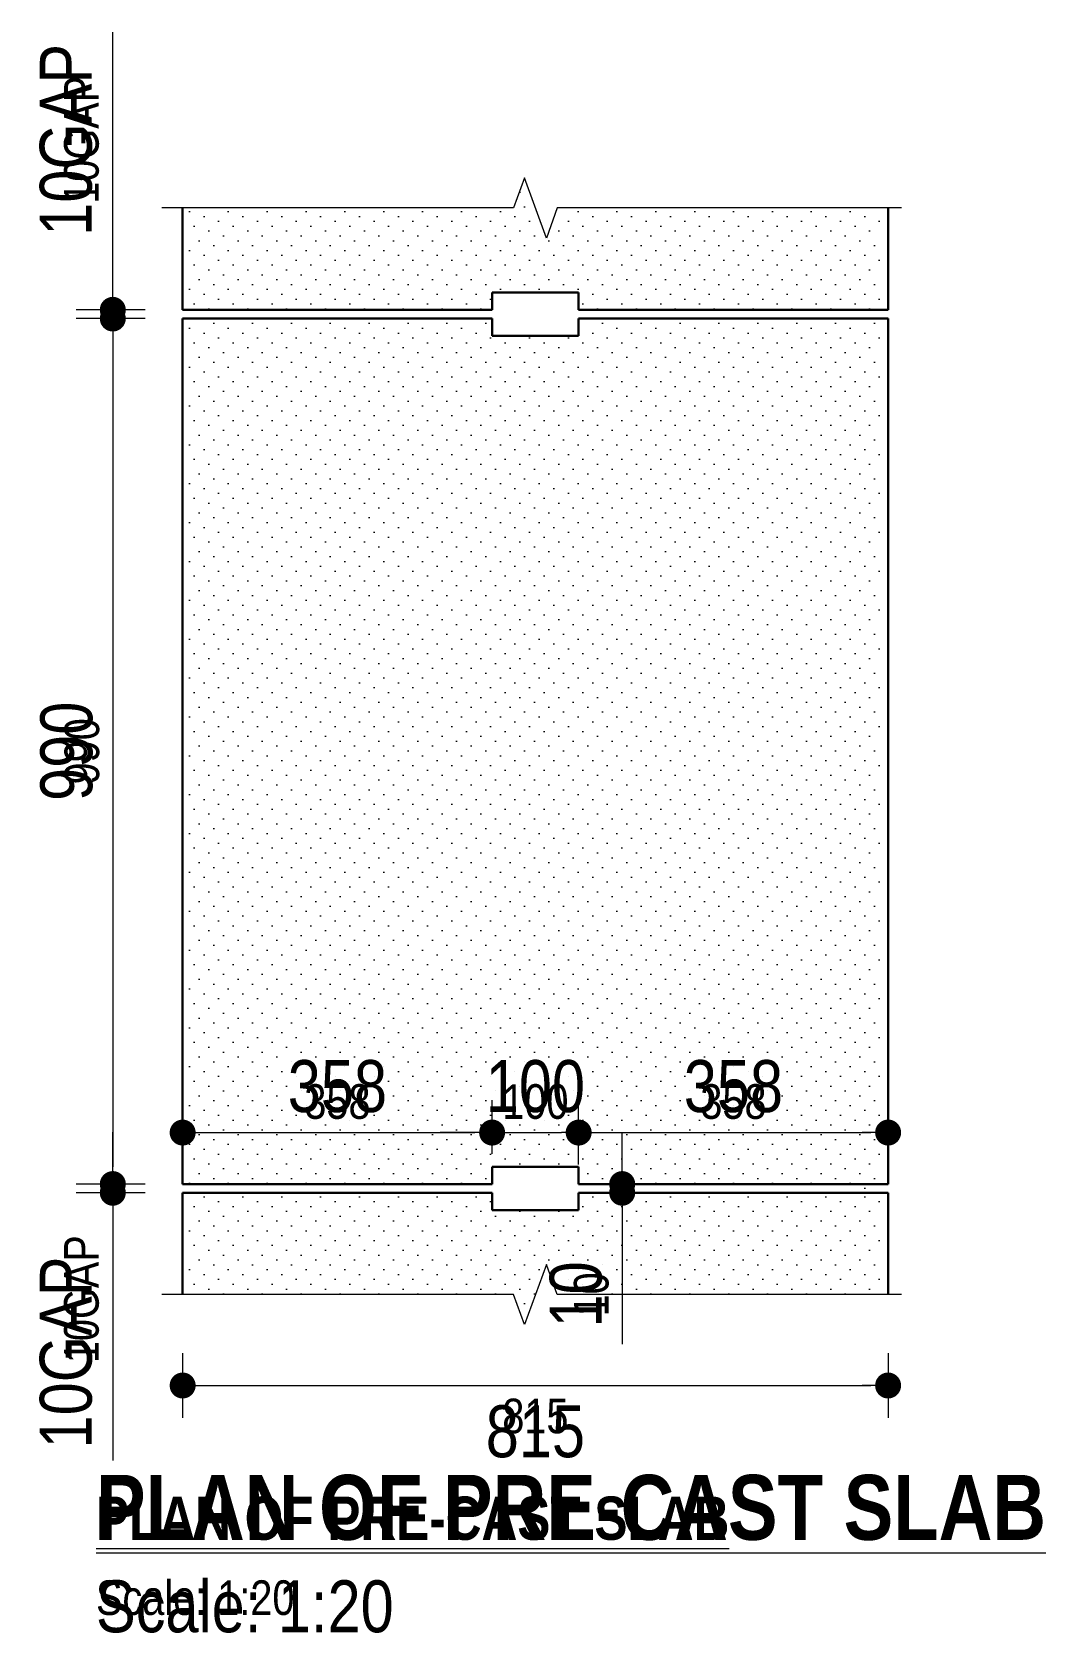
# Model space of a CAD drawing. Header units: inches. Extents: x -36047 to 217865, y -75686 to -40231.
# Drawn here: x 37220 to 38391, y -52925 to -51075 of the extents above; entities that cross this region are included whole.
import ezdxf

# ---------------------------------------------------------------- set-up
doc = ezdxf.new("R2010")
doc.units = ezdxf.units.IN
doc.header["$LTSCALE"] = 3
doc.header["$MEASUREMENT"] = 0
doc.header["$PDMODE"] = 34
for name, color, linetype, lineweight in [('Concrete_Section', 21, 'Continuous', 30), ('DIMS', 150, 'Continuous', 9), ('DIMS @ 20', 150, 'Continuous', 9), ('DIMS @ 30', 150, 'Continuous', 9), ('Hatch', 8, 'Continuous', 5), ('Text_Normal', 7, 'Continuous', 25), ('Text_Normal @ 20', 7, 'Continuous', 25), ('Text_Normal @ 30', 7, 'Continuous', 25), ('Text_Title', 1, 'Continuous', 20), ('Text_Title @ 20', 1, 'Continuous', 20), ('Text_Title @ 30', 1, 'Continuous', 20)]:
    doc.layers.add(name, color=color, linetype=linetype, lineweight=lineweight)
doc.styles.add('SWIS_B_T', font='swisscb.ttf', dxfattribs={"height": 2.5})
doc.styles.add('SWIS_R_N', font='swissc.ttf', dxfattribs={"height": 2})
doc.dimstyles.new('Dot_Anno', dxfattribs={"dimtxt": 2, "dimasz": 1, "dimexe": 1.25, "dimexo": 0.75, "dimgap": 0.75, "dimtad": 2, "dimdec": 0, "dimzin": 0, "dimdsep": 46, "dimtxsty": 'SWIS_R_N', "dimblk": 'DOT', "dimcen": 0.5, "dimadec": 0, "dimazin": 0, "dimtfac": 1, "dimtdec": 0, "dimtofl": 0, "dimtmove": 0, "dimatfit": 3, "dimfxl": 1.25, "dimfxlon": 1, "dimtolj": 1, "dimtzin": 0, "dimarcsym": 0})

# ---------------------------------------------------------------- blocks, each defined once
blk = doc.blocks.new('*U242')
at = {"layer": 'Text_Title @ 20', "style": 'SWIS_B_T'}
blk.add_text('%%UPLAN OF PRE-CAST SLAB', height=50, dxfattribs=at).set_placement((37293.8, -52816.9))
at = {"layer": 'Text_Title @ 30', "style": 'SWIS_B_T'}
blk.add_text('%%UPLAN OF PRE-CAST SLAB', height=75, dxfattribs=at).set_placement((37293.8, -52816.9))
blk = doc.blocks.new('_Dot')
at = {"color": 0, "linetype": 'ByBlock', "lineweight": -2}
blk.add_line((-0.5, 0), (-1, 0), dxfattribs=at)
at = {"color": 0, "linetype": 'ByBlock', "const_width": 0.5}
blk.add_lwpolyline([(-0.25, 0, 1), (0.25, 0, 1)], format="xyb", close=True, dxfattribs=at)
blk = doc.blocks.new('*D213')
at = {"layer": 'DEFPOINTS', "color": 0, "ltscale": 20, "transparency": 16777216}
for p in [(37393.9, -51405.9), (37313.2, -52405.9), (37393.9, -52405.9)]:
    blk.add_point(p, dxfattribs=at)
at = {"layer": 'DIMS', "color": 0, "lineweight": -2, "ltscale": 20, "transparency": 16777216}
for p, q in [((37350.7, -51405.9), (37275.7, -51405.9)), ((37313.2, -51435.9), (37313.2, -52375.9)), ((37350.7, -52405.9), (37275.7, -52405.9))]:
    blk.add_line(p, q, dxfattribs=at)
at = {"layer": 'DIMS', "color": 0, "lineweight": -2, "ltscale": 20, "transparency": 16777216, "xscale": 30, "yscale": 30, "zscale": 30}
for p, rotation in [((37313.2, -51405.9), 90), ((37313.2, -52405.9), 270)]:
    blk.add_blockref('_Dot', p, dxfattribs=dict(at, rotation=rotation))
at = {"layer": 'DIMS', "color": 0, "ltscale": 20, "transparency": 16777216, "insert": (37259.9, -51905.9), "char_height": 60, "attachment_point": 5, "rotation": 90, "style": 'SWIS_R_N'}
blk.add_mtext('\\A1;990', dxfattribs=at)
blk = doc.blocks.new('*D214')
at = {"layer": 'DEFPOINTS', "color": 0, "ltscale": 20, "transparency": 16777216}
for p in [(37393.9, -51405.9), (37313.2, -52405.9), (37393.9, -52405.9)]:
    blk.add_point(p, dxfattribs=at)
at = {"layer": 'DIMS', "color": 0, "lineweight": -2, "ltscale": 20, "transparency": 16777216}
for p, q in [((37338.2, -51405.9), (37288.2, -51405.9)), ((37313.2, -51425.9), (37313.2, -52385.9)), ((37338.2, -52405.9), (37288.2, -52405.9))]:
    blk.add_line(p, q, dxfattribs=at)
at = {"layer": 'DIMS', "color": 0, "lineweight": -2, "ltscale": 20, "transparency": 16777216, "xscale": 20, "yscale": 20, "zscale": 20}
for p, rotation in [((37313.2, -51405.9), 90), ((37313.2, -52405.9), 270)]:
    blk.add_blockref('_Dot', p, dxfattribs=dict(at, rotation=rotation))
at = {"layer": 'DIMS', "color": 0, "ltscale": 20, "transparency": 16777216, "insert": (37277.7, -51905.9), "char_height": 40, "attachment_point": 5, "rotation": 90, "style": 'SWIS_R_N'}
blk.add_mtext('\\A1;990', dxfattribs=at)
blk = doc.blocks.new('*D216')
at = {"layer": 'DEFPOINTS', "color": 0, "ltscale": 20, "transparency": 16777216}
for p in [(37393.9, -51395.9), (37313.2, -51405.9), (37393.9, -51405.9)]:
    blk.add_point(p, dxfattribs=at)
at = {"layer": 'DIMS', "color": 0, "lineweight": -2, "ltscale": 20, "transparency": 16777216}
for p, q in [((37313.2, -51365.9), (37313.2, -51074.9)), ((37350.7, -51395.9), (37275.7, -51395.9)), ((37350.7, -51405.9), (37275.7, -51405.9)), ((37313.2, -51435.9), (37313.2, -51465.9))]:
    blk.add_line(p, q, dxfattribs=at)
at = {"layer": 'DIMS', "color": 0, "lineweight": -2, "ltscale": 20, "transparency": 16777216, "xscale": 30, "yscale": 30, "zscale": 30}
for p, rotation in [((37313.2, -51395.9), 270), ((37313.2, -51405.9), 90)]:
    blk.add_blockref('_Dot', p, dxfattribs=dict(at, rotation=rotation))
at = {"layer": 'DIMS', "color": 0, "ltscale": 20, "transparency": 16777216, "insert": (37259.3, -51199.5), "char_height": 60, "attachment_point": 5, "rotation": 90, "style": 'SWIS_R_N'}
blk.add_mtext('\\A1;10GAP', dxfattribs=at)
blk = doc.blocks.new('*D217')
at = {"layer": 'DEFPOINTS', "color": 0, "ltscale": 20, "transparency": 16777216}
for p in [(37393.9, -51395.9), (37313.2, -51405.9), (37393.9, -51405.9)]:
    blk.add_point(p, dxfattribs=at)
at = {"layer": 'DIMS', "color": 0, "lineweight": -2, "ltscale": 20, "transparency": 16777216}
for p, q in [((37313.2, -51375.9), (37313.2, -51116.5)), ((37338.2, -51395.9), (37288.2, -51395.9)), ((37338.2, -51405.9), (37288.2, -51405.9)), ((37313.2, -51425.9), (37313.2, -51445.9))]:
    blk.add_line(p, q, dxfattribs=at)
at = {"layer": 'DIMS', "color": 0, "lineweight": -2, "ltscale": 20, "transparency": 16777216, "xscale": 20, "yscale": 20, "zscale": 20}
for p, rotation in [((37313.2, -51395.9), 270), ((37313.2, -51405.9), 90)]:
    blk.add_blockref('_Dot', p, dxfattribs=dict(at, rotation=rotation))
at = {"layer": 'DIMS', "color": 0, "ltscale": 20, "transparency": 16777216, "insert": (37277.2, -51199.5), "char_height": 40, "attachment_point": 5, "rotation": 90, "style": 'SWIS_R_N'}
blk.add_mtext('\\A1;10GAP', dxfattribs=at)
blk = doc.blocks.new('*D219')
at = {"layer": 'DEFPOINTS', "color": 0, "ltscale": 20, "transparency": 16777216}
for p in [(37313.2, -52415.9), (37393.9, -52405.9), (37393.9, -52415.9)]:
    blk.add_point(p, dxfattribs=at)
at = {"layer": 'DIMS', "color": 0, "lineweight": -2, "ltscale": 20, "transparency": 16777216}
for p, q in [((37313.2, -52375.9), (37313.2, -52345.9)), ((37350.7, -52405.9), (37275.7, -52405.9)), ((37350.7, -52415.9), (37275.7, -52415.9)), ((37313.2, -52445.9), (37313.2, -52725.1))]:
    blk.add_line(p, q, dxfattribs=at)
at = {"layer": 'DIMS', "color": 0, "lineweight": -2, "ltscale": 20, "transparency": 16777216, "xscale": 30, "yscale": 30, "zscale": 30}
for p, rotation in [((37313.2, -52405.9), 270), ((37313.2, -52415.9), 90)]:
    blk.add_blockref('_Dot', p, dxfattribs=dict(at, rotation=rotation))
at = {"layer": 'DIMS', "color": 0, "ltscale": 20, "transparency": 16777216, "insert": (37259.3, -52600.5), "char_height": 60, "attachment_point": 5, "rotation": 90, "style": 'SWIS_R_N'}
blk.add_mtext('\\A1;10GAP', dxfattribs=at)
blk = doc.blocks.new('*D220')
at = {"layer": 'DEFPOINTS', "color": 0, "ltscale": 20, "transparency": 16777216}
for p in [(37313.2, -52415.9), (37393.9, -52405.9), (37393.9, -52415.9)]:
    blk.add_point(p, dxfattribs=at)
at = {"layer": 'DIMS', "color": 0, "lineweight": -2, "ltscale": 20, "transparency": 16777216}
for p, q in [((37313.2, -52385.9), (37313.2, -52365.9)), ((37338.2, -52405.9), (37288.2, -52405.9)), ((37338.2, -52415.9), (37288.2, -52415.9)), ((37313.2, -52435.9), (37313.2, -52622))]:
    blk.add_line(p, q, dxfattribs=at)
at = {"layer": 'DIMS', "color": 0, "lineweight": -2, "ltscale": 20, "transparency": 16777216, "xscale": 20, "yscale": 20, "zscale": 20}
for p, rotation in [((37313.2, -52405.9), 270), ((37313.2, -52415.9), 90)]:
    blk.add_blockref('_Dot', p, dxfattribs=dict(at, rotation=rotation))
at = {"layer": 'DIMS', "color": 0, "ltscale": 20, "transparency": 16777216, "insert": (37277.2, -52538.9), "char_height": 40, "attachment_point": 5, "rotation": 90, "style": 'SWIS_R_N'}
blk.add_mtext('\\A1;10GAP', dxfattribs=at)
blk = doc.blocks.new('*D222')
at = {"layer": 'DEFPOINTS', "color": 0, "ltscale": 20, "transparency": 16777216}
for p in [(37393.9, -52533.5), (38208.9, -52533.5), (38208.9, -52638.6)]:
    blk.add_point(p, dxfattribs=at)
at = {"layer": 'DIMS', "color": 0, "lineweight": -2, "ltscale": 20, "transparency": 16777216}
for p, q in [((37393.9, -52601.1), (37393.9, -52676.1)), ((38208.9, -52601.1), (38208.9, -52676.1)), ((37423.9, -52638.6), (38178.9, -52638.6))]:
    blk.add_line(p, q, dxfattribs=at)
at = {"layer": 'DIMS', "color": 0, "lineweight": -2, "ltscale": 20, "transparency": 16777216, "xscale": 30, "yscale": 30, "zscale": 30, "rotation": 180}
blk.add_blockref('_Dot', (37393.9, -52638.6), dxfattribs=at)
at = {"layer": 'DIMS', "color": 0, "lineweight": -2, "ltscale": 20, "transparency": 16777216, "xscale": 30, "yscale": 30, "zscale": 30}
blk.add_blockref('_Dot', (38208.9, -52638.6), dxfattribs=at)
at = {"layer": 'DIMS', "color": 0, "ltscale": 20, "transparency": 16777216, "insert": (37801.4, -52691.9), "char_height": 60, "attachment_point": 5, "style": 'SWIS_R_N'}
blk.add_mtext('\\A1;815', dxfattribs=at)
blk = doc.blocks.new('*D223')
at = {"layer": 'DEFPOINTS', "color": 0, "ltscale": 20, "transparency": 16777216}
for p in [(37393.9, -52533.5), (38208.9, -52533.5), (38208.9, -52638.6)]:
    blk.add_point(p, dxfattribs=at)
at = {"layer": 'DIMS', "color": 0, "lineweight": -2, "ltscale": 20, "transparency": 16777216}
for p, q in [((37393.9, -52613.6), (37393.9, -52663.6)), ((38208.9, -52613.6), (38208.9, -52663.6)), ((37413.9, -52638.6), (38188.9, -52638.6))]:
    blk.add_line(p, q, dxfattribs=at)
at = {"layer": 'DIMS', "color": 0, "lineweight": -2, "ltscale": 20, "transparency": 16777216, "xscale": 20, "yscale": 20, "zscale": 20, "rotation": 180}
blk.add_blockref('_Dot', (37393.9, -52638.6), dxfattribs=at)
at = {"layer": 'DIMS', "color": 0, "lineweight": -2, "ltscale": 20, "transparency": 16777216, "xscale": 20, "yscale": 20, "zscale": 20}
blk.add_blockref('_Dot', (38208.9, -52638.6), dxfattribs=at)
at = {"layer": 'DIMS', "color": 0, "ltscale": 20, "transparency": 16777216, "insert": (37801.4, -52674.1), "char_height": 40, "attachment_point": 5, "style": 'SWIS_R_N'}
blk.add_mtext('\\A1;815', dxfattribs=at)
blk = doc.blocks.new('*D225')
at = {"layer": 'DEFPOINTS', "color": 0, "ltscale": 20, "transparency": 16777216}
for p in [(37901.7, -52415.9), (38208.9, -52405.9), (38208.9, -52415.9)]:
    blk.add_point(p, dxfattribs=at)
at = {"layer": 'DIMS', "color": 0, "lineweight": -2, "ltscale": 20, "transparency": 16777216}
for p, q in [((37901.7, -52375.9), (37901.7, -52345.9)), ((37939.2, -52405.9), (37864.2, -52405.9)), ((37939.2, -52415.9), (37864.2, -52415.9)), ((37901.7, -52445.9), (37901.7, -52590.7))]:
    blk.add_line(p, q, dxfattribs=at)
at = {"layer": 'DIMS', "color": 0, "lineweight": -2, "ltscale": 20, "transparency": 16777216, "xscale": 30, "yscale": 30, "zscale": 30}
for p, rotation in [((37901.7, -52405.9), 270), ((37901.7, -52415.9), 90)]:
    blk.add_blockref('_Dot', p, dxfattribs=dict(at, rotation=rotation))
at = {"layer": 'DIMS', "color": 0, "ltscale": 20, "transparency": 16777216, "insert": (37848.4, -52533.3), "char_height": 60, "attachment_point": 5, "rotation": 90, "style": 'SWIS_R_N'}
blk.add_mtext('\\A1;10', dxfattribs=at)
blk = doc.blocks.new('*D226')
at = {"layer": 'DEFPOINTS', "color": 0, "ltscale": 20, "transparency": 16777216}
for p in [(37901.7, -52415.9), (38208.9, -52405.9), (38208.9, -52415.9)]:
    blk.add_point(p, dxfattribs=at)
at = {"layer": 'DIMS', "color": 0, "lineweight": -2, "ltscale": 20, "transparency": 16777216}
for p, q in [((37901.7, -52385.9), (37901.7, -52365.9)), ((37926.7, -52405.9), (37876.7, -52405.9)), ((37926.7, -52415.9), (37876.7, -52415.9)), ((37901.7, -52435.9), (37901.7, -52571.5))]:
    blk.add_line(p, q, dxfattribs=at)
at = {"layer": 'DIMS', "color": 0, "lineweight": -2, "ltscale": 20, "transparency": 16777216, "xscale": 20, "yscale": 20, "zscale": 20}
for p, rotation in [((37901.7, -52405.9), 270), ((37901.7, -52415.9), 90)]:
    blk.add_blockref('_Dot', p, dxfattribs=dict(at, rotation=rotation))
at = {"layer": 'DIMS', "color": 0, "ltscale": 20, "transparency": 16777216, "insert": (37866.2, -52533.3), "char_height": 40, "attachment_point": 5, "rotation": 90, "style": 'SWIS_R_N'}
blk.add_mtext('\\A1;10', dxfattribs=at)
blk = doc.blocks.new('*D228')
at = {"layer": 'DEFPOINTS', "color": 0, "ltscale": 20, "transparency": 16777216}
for p in [(37751.4, -52346.4), (37751.4, -52385.9), (37393.9, -52405.9)]:
    blk.add_point(p, dxfattribs=at)
at = {"layer": 'DIMS', "color": 0, "lineweight": -2, "ltscale": 20, "transparency": 16777216}
for p, q in [((37393.9, -52383.4), (37393.9, -52308.9)), ((37751.4, -52363.4), (37751.4, -52308.9)), ((37423.9, -52346.4), (37721.4, -52346.4))]:
    blk.add_line(p, q, dxfattribs=at)
at = {"layer": 'DIMS', "color": 0, "lineweight": -2, "ltscale": 20, "transparency": 16777216, "xscale": 30, "yscale": 30, "zscale": 30, "rotation": 180}
blk.add_blockref('_Dot', (37393.9, -52346.4), dxfattribs=at)
at = {"layer": 'DIMS', "color": 0, "lineweight": -2, "ltscale": 20, "transparency": 16777216, "xscale": 30, "yscale": 30, "zscale": 30}
blk.add_blockref('_Dot', (37751.4, -52346.4), dxfattribs=at)
at = {"layer": 'DIMS', "color": 0, "ltscale": 20, "transparency": 16777216, "insert": (37572.7, -52293.1), "char_height": 60, "attachment_point": 5, "style": 'SWIS_R_N'}
blk.add_mtext('\\A1;358', dxfattribs=at)
blk = doc.blocks.new('*D229')
at = {"layer": 'DEFPOINTS', "color": 0, "ltscale": 20, "transparency": 16777216}
for p in [(37751.4, -52346.4), (37751.4, -52385.9), (37393.9, -52405.9)]:
    blk.add_point(p, dxfattribs=at)
at = {"layer": 'DIMS', "color": 0, "lineweight": -2, "ltscale": 20, "transparency": 16777216}
for p, q in [((37393.9, -52371.4), (37393.9, -52321.4)), ((37751.4, -52370.9), (37751.4, -52321.4)), ((37413.9, -52346.4), (37731.4, -52346.4))]:
    blk.add_line(p, q, dxfattribs=at)
at = {"layer": 'DIMS', "color": 0, "lineweight": -2, "ltscale": 20, "transparency": 16777216, "xscale": 20, "yscale": 20, "zscale": 20, "rotation": 180}
blk.add_blockref('_Dot', (37393.9, -52346.4), dxfattribs=at)
at = {"layer": 'DIMS', "color": 0, "lineweight": -2, "ltscale": 20, "transparency": 16777216, "xscale": 20, "yscale": 20, "zscale": 20}
blk.add_blockref('_Dot', (37751.4, -52346.4), dxfattribs=at)
at = {"layer": 'DIMS', "color": 0, "ltscale": 20, "transparency": 16777216, "insert": (37572.7, -52310.8), "char_height": 40, "attachment_point": 5, "style": 'SWIS_R_N'}
blk.add_mtext('\\A1;358', dxfattribs=at)
blk = doc.blocks.new('*D231')
at = {"layer": 'DEFPOINTS', "color": 0, "ltscale": 20, "transparency": 16777216}
for p in [(37851.4, -52346.4), (37751.4, -52385.9), (37851.4, -52385.9)]:
    blk.add_point(p, dxfattribs=at)
at = {"layer": 'DIMS', "color": 0, "lineweight": -2, "ltscale": 20, "transparency": 16777216}
for p, q in [((37751.4, -52363.4), (37751.4, -52308.9)), ((37851.4, -52363.4), (37851.4, -52308.9)), ((37721.4, -52346.4), (37691.4, -52346.4)), ((37881.4, -52346.4), (37911.4, -52346.4))]:
    blk.add_line(p, q, dxfattribs=at)
at = {"layer": 'DIMS', "color": 0, "lineweight": -2, "ltscale": 20, "transparency": 16777216, "xscale": 30, "yscale": 30, "zscale": 30}
blk.add_blockref('_Dot', (37751.4, -52346.4), dxfattribs=at)
at = {"layer": 'DIMS', "color": 0, "lineweight": -2, "ltscale": 20, "transparency": 16777216, "xscale": 30, "yscale": 30, "zscale": 30, "rotation": 180}
blk.add_blockref('_Dot', (37851.4, -52346.4), dxfattribs=at)
at = {"layer": 'DIMS', "color": 0, "ltscale": 20, "transparency": 16777216, "insert": (37801.4, -52293.1), "char_height": 60, "attachment_point": 5, "style": 'SWIS_R_N'}
blk.add_mtext('\\A1;100', dxfattribs=at)
blk = doc.blocks.new('*D232')
at = {"layer": 'DEFPOINTS', "color": 0, "ltscale": 20, "transparency": 16777216}
for p in [(37851.4, -52346.4), (37751.4, -52385.9), (37851.4, -52385.9)]:
    blk.add_point(p, dxfattribs=at)
at = {"layer": 'DIMS', "color": 0, "lineweight": -2, "ltscale": 20, "transparency": 16777216}
for p, q in [((37751.4, -52370.9), (37751.4, -52321.4)), ((37851.4, -52370.9), (37851.4, -52321.4)), ((37771.4, -52346.4), (37831.4, -52346.4))]:
    blk.add_line(p, q, dxfattribs=at)
at = {"layer": 'DIMS', "color": 0, "lineweight": -2, "ltscale": 20, "transparency": 16777216, "xscale": 20, "yscale": 20, "zscale": 20, "rotation": 180}
blk.add_blockref('_Dot', (37751.4, -52346.4), dxfattribs=at)
at = {"layer": 'DIMS', "color": 0, "lineweight": -2, "ltscale": 20, "transparency": 16777216, "xscale": 20, "yscale": 20, "zscale": 20}
blk.add_blockref('_Dot', (37851.4, -52346.4), dxfattribs=at)
at = {"layer": 'DIMS', "color": 0, "ltscale": 20, "transparency": 16777216, "insert": (37801.4, -52310.8), "char_height": 40, "attachment_point": 5, "style": 'SWIS_R_N'}
blk.add_mtext('\\A1;100', dxfattribs=at)
blk = doc.blocks.new('*D234')
at = {"layer": 'DEFPOINTS', "color": 0, "ltscale": 20, "transparency": 16777216}
for p in [(38208.9, -52346.4), (37851.4, -52405.9), (38208.9, -52405.9)]:
    blk.add_point(p, dxfattribs=at)
at = {"layer": 'DIMS', "color": 0, "lineweight": -2, "ltscale": 20, "transparency": 16777216}
for p, q in [((37851.4, -52383.4), (37851.4, -52308.9)), ((38208.9, -52383.4), (38208.9, -52308.9)), ((37881.4, -52346.4), (38178.9, -52346.4))]:
    blk.add_line(p, q, dxfattribs=at)
at = {"layer": 'DIMS', "color": 0, "lineweight": -2, "ltscale": 20, "transparency": 16777216, "xscale": 30, "yscale": 30, "zscale": 30, "rotation": 180}
blk.add_blockref('_Dot', (37851.4, -52346.4), dxfattribs=at)
at = {"layer": 'DIMS', "color": 0, "lineweight": -2, "ltscale": 20, "transparency": 16777216, "xscale": 30, "yscale": 30, "zscale": 30}
blk.add_blockref('_Dot', (38208.9, -52346.4), dxfattribs=at)
at = {"layer": 'DIMS', "color": 0, "ltscale": 20, "transparency": 16777216, "insert": (38030.2, -52293.1), "char_height": 60, "attachment_point": 5, "style": 'SWIS_R_N'}
blk.add_mtext('\\A1;358', dxfattribs=at)
blk = doc.blocks.new('*D235')
at = {"layer": 'DEFPOINTS', "color": 0, "ltscale": 20, "transparency": 16777216}
for p in [(38208.9, -52346.4), (37851.4, -52405.9), (38208.9, -52405.9)]:
    blk.add_point(p, dxfattribs=at)
at = {"layer": 'DIMS', "color": 0, "lineweight": -2, "ltscale": 20, "transparency": 16777216}
for p, q in [((37851.4, -52371.4), (37851.4, -52321.4)), ((38208.9, -52371.4), (38208.9, -52321.4)), ((37871.4, -52346.4), (38188.9, -52346.4))]:
    blk.add_line(p, q, dxfattribs=at)
at = {"layer": 'DIMS', "color": 0, "lineweight": -2, "ltscale": 20, "transparency": 16777216, "xscale": 20, "yscale": 20, "zscale": 20, "rotation": 180}
blk.add_blockref('_Dot', (37851.4, -52346.4), dxfattribs=at)
at = {"layer": 'DIMS', "color": 0, "lineweight": -2, "ltscale": 20, "transparency": 16777216, "xscale": 20, "yscale": 20, "zscale": 20}
blk.add_blockref('_Dot', (38208.9, -52346.4), dxfattribs=at)
at = {"layer": 'DIMS', "color": 0, "ltscale": 20, "transparency": 16777216, "insert": (38030.2, -52310.8), "char_height": 40, "attachment_point": 5, "style": 'SWIS_R_N'}
blk.add_mtext('\\A1;358', dxfattribs=at)
blk = doc.blocks.new('*U251')
at = {"layer": 'Text_Normal @ 20', "insert": (37293.8, -52863.7), "char_height": 40, "width": 229.844, "attachment_point": 1, "style": 'SWIS_R_N'}
blk.add_mtext('Scale: 1:20', dxfattribs=at)
at = {"layer": 'Text_Normal @ 30', "insert": (37293.8, -52863.7), "char_height": 60, "width": 344.766, "attachment_point": 1, "style": 'SWIS_R_N'}
blk.add_mtext('Scale: 1:20', dxfattribs=at)
blk = doc.blocks.new('*U243')
at = {"layer": 'DIMS @ 20', "ltscale": 20}
dim = blk.add_linear_dim(base=(37313.2, -52405.9), p1=(37393.9, -51405.9), p2=(37393.9, -52405.9), angle=90, text='990', dimstyle='Dot_Anno', override={"dimscale": 20, "dimtix": 0, "dimtofl": 0, "dimtmove": 0, "dimatfit": 3}, dxfattribs=at)
dim.commit()
dim.dimension.update_dxf_attribs({"geometry": '*D214', "text_midpoint": (37277.7, -51905.9)})
at = {"layer": 'DIMS @ 30', "ltscale": 20}
dim = blk.add_linear_dim(base=(37313.2, -52405.9), p1=(37393.9, -51405.9), p2=(37393.9, -52405.9), angle=90, text='990', dimstyle='Dot_Anno', override={"dimscale": 30, "dimtix": 0, "dimtofl": 0, "dimtmove": 0, "dimatfit": 3}, dxfattribs=at)
dim.commit()
dim.dimension.update_dxf_attribs({"geometry": '*D213', "text_midpoint": (37259.9, -51905.9)})
blk = doc.blocks.new('*U244')
at = {"layer": 'DIMS @ 20', "ltscale": 20}
dim = blk.add_linear_dim(base=(37313.2, -51405.9), p1=(37393.9, -51395.9), p2=(37393.9, -51405.9), angle=90, text='10GAP', dimstyle='Dot_Anno', override={"dimscale": 20, "dimtix": 0, "dimtofl": 0, "dimtmove": 0, "dimatfit": 3}, dxfattribs=at)
dim.commit()
dim.dimension.update_dxf_attribs({"geometry": '*D217', "text_midpoint": (37313.2, -51199.5), "dimtype": 128})
at = {"layer": 'DIMS @ 30', "ltscale": 20}
dim = blk.add_linear_dim(base=(37313.2, -51405.9), p1=(37393.9, -51395.9), p2=(37393.9, -51405.9), angle=90, text='10GAP', dimstyle='Dot_Anno', override={"dimscale": 30, "dimtix": 0, "dimtofl": 0, "dimtmove": 0, "dimatfit": 3}, dxfattribs=at)
dim.commit()
dim.dimension.update_dxf_attribs({"geometry": '*D216', "text_midpoint": (37313.2, -51199.5), "dimtype": 128})
blk = doc.blocks.new('*U245')
at = {"layer": 'DIMS @ 20', "ltscale": 20}
dim = blk.add_linear_dim(base=(37313.2, -52415.9), p1=(37393.9, -52405.9), p2=(37393.9, -52415.9), angle=90, text='10GAP', dimstyle='Dot_Anno', override={"dimscale": 20, "dimtix": 0, "dimtofl": 0, "dimtmove": 0, "dimatfit": 3}, dxfattribs=at)
dim.commit()
dim.dimension.update_dxf_attribs({"geometry": '*D220', "text_midpoint": (37277.2, -52538.9)})
at = {"layer": 'DIMS @ 30', "ltscale": 20}
dim = blk.add_linear_dim(base=(37313.2, -52415.9), p1=(37393.9, -52405.9), p2=(37393.9, -52415.9), angle=90, text='10GAP', dimstyle='Dot_Anno', override={"dimscale": 30, "dimtix": 0, "dimtofl": 0, "dimtmove": 0, "dimatfit": 3}, dxfattribs=at)
dim.commit()
dim.dimension.update_dxf_attribs({"geometry": '*D219', "text_midpoint": (37259.3, -52600.5)})
blk = doc.blocks.new('*U246')
at = {"layer": 'DIMS @ 20', "ltscale": 20}
dim = blk.add_linear_dim(base=(38208.9, -52638.6), p1=(37393.9, -52533.5), p2=(38208.9, -52533.5), dimstyle='Dot_Anno', override={"dimscale": 20, "dimtix": 0, "dimtofl": 0, "dimtmove": 0, "dimatfit": 3}, dxfattribs=at)
dim.commit()
dim.dimension.update_dxf_attribs({"geometry": '*D223', "text_midpoint": (37801.4, -52674.1)})
at = {"layer": 'DIMS @ 30', "ltscale": 20}
dim = blk.add_linear_dim(base=(38208.9, -52638.6), p1=(37393.9, -52533.5), p2=(38208.9, -52533.5), dimstyle='Dot_Anno', override={"dimscale": 30, "dimtix": 0, "dimtofl": 0, "dimtmove": 0, "dimatfit": 3}, dxfattribs=at)
dim.commit()
dim.dimension.update_dxf_attribs({"geometry": '*D222', "text_midpoint": (37801.4, -52691.9)})
blk = doc.blocks.new('*U247')
at = {"layer": 'DIMS @ 20', "ltscale": 20}
dim = blk.add_linear_dim(base=(37901.7, -52415.9), p1=(38208.9, -52405.9), p2=(38208.9, -52415.9), angle=90, dimstyle='Dot_Anno', override={"dimscale": 20, "dimtix": 0, "dimtofl": 0, "dimtmove": 0, "dimatfit": 3}, dxfattribs=at)
dim.commit()
dim.dimension.update_dxf_attribs({"geometry": '*D226', "text_midpoint": (37901.7, -52533.3), "dimtype": 128})
at = {"layer": 'DIMS @ 30', "ltscale": 20}
dim = blk.add_linear_dim(base=(37901.7, -52415.9), p1=(38208.9, -52405.9), p2=(38208.9, -52415.9), angle=90, dimstyle='Dot_Anno', override={"dimscale": 30, "dimtix": 0, "dimtofl": 0, "dimtmove": 0, "dimatfit": 3}, dxfattribs=at)
dim.commit()
dim.dimension.update_dxf_attribs({"geometry": '*D225', "text_midpoint": (37901.7, -52533.3), "dimtype": 128})
blk = doc.blocks.new('*U248')
at = {"layer": 'DIMS @ 20', "ltscale": 20}
dim = blk.add_linear_dim(base=(37751.4078562, -52346.378365), p1=(37393.9078562, -52405.8599763), p2=(37751.4078562, -52385.8599763), dimstyle='Dot_Anno', override={"dimscale": 20, "dimtix": 0, "dimtofl": 0, "dimtmove": 0, "dimatfit": 3}, dxfattribs=at)
dim.commit()
dim.dimension.update_dxf_attribs({"geometry": '*D229', "text_midpoint": (37572.6578562, -52310.8458975)})
at = {"layer": 'DIMS @ 30', "ltscale": 20}
dim = blk.add_linear_dim(base=(37751.4078562, -52346.378365), p1=(37393.9078562, -52405.8599763), p2=(37751.4078562, -52385.8599763), dimstyle='Dot_Anno', override={"dimscale": 30, "dimtix": 0, "dimtofl": 0, "dimtmove": 0, "dimatfit": 3}, dxfattribs=at)
dim.commit()
dim.dimension.update_dxf_attribs({"geometry": '*D228', "text_midpoint": (37572.6578562, -52293.0796637)})
blk = doc.blocks.new('*U249')
at = {"layer": 'DIMS @ 20', "ltscale": 20}
dim = blk.add_linear_dim(base=(37851.4, -52346.4), p1=(37751.4, -52385.9), p2=(37851.4, -52385.9), dimstyle='Dot_Anno', override={"dimscale": 20, "dimtix": 0, "dimtofl": 0, "dimtmove": 0, "dimatfit": 3}, dxfattribs=at)
dim.commit()
dim.dimension.update_dxf_attribs({"geometry": '*D232', "text_midpoint": (37801.4, -52346.4), "dimtype": 128})
at = {"layer": 'DIMS @ 30', "ltscale": 20}
dim = blk.add_linear_dim(base=(37851.4, -52346.4), p1=(37751.4, -52385.9), p2=(37851.4, -52385.9), dimstyle='Dot_Anno', override={"dimscale": 30, "dimtix": 0, "dimtofl": 0, "dimtmove": 0, "dimatfit": 3}, dxfattribs=at)
dim.commit()
dim.dimension.update_dxf_attribs({"geometry": '*D231', "text_midpoint": (37801.4, -52346.4), "dimtype": 128})
blk = doc.blocks.new('*U250')
at = {"layer": 'DIMS @ 20', "ltscale": 20}
dim = blk.add_linear_dim(base=(38208.9078562, -52346.378365), p1=(37851.4078562, -52405.8599763), p2=(38208.9078562, -52405.8599763), dimstyle='Dot_Anno', override={"dimscale": 20, "dimtix": 0, "dimtofl": 0, "dimtmove": 0, "dimatfit": 3}, dxfattribs=at)
dim.commit()
dim.dimension.update_dxf_attribs({"geometry": '*D235', "text_midpoint": (38030.1578562, -52310.8458975)})
at = {"layer": 'DIMS @ 30', "ltscale": 20}
dim = blk.add_linear_dim(base=(38208.9078562, -52346.378365), p1=(37851.4078562, -52405.8599763), p2=(38208.9078562, -52405.8599763), dimstyle='Dot_Anno', override={"dimscale": 30, "dimtix": 0, "dimtofl": 0, "dimtmove": 0, "dimatfit": 3}, dxfattribs=at)
dim.commit()
dim.dimension.update_dxf_attribs({"geometry": '*D234', "text_midpoint": (38030.1578562, -52293.0796637)})

msp = doc.modelspace()

# ---------------------------------------------------------------- hatches: boundary and pattern name
at = {"layer": 'Hatch', "ltscale": 20}
h = msp.add_hatch(dxfattribs=at)
h.set_pattern_fill('DOTS', color=256, scale=10, angle=45)
h.set_pattern_definition([(45, (10865.071, -48273.963), (-5.61266, 16.83798), [0, -15.875])])
h.paths.add_polyline_path([(37751.4, -51395.9), (37751.4, -51375.9), (37851.4, -51375.9), (37851.4, -51395.9), (38203.9, -51395.9), (38203.9, -51278.2), (37826.7, -51278.2), (37814.1, -51313), (37788.8, -51243.5), (37776.1, -51278.2), (37398.9, -51278.2), (37398.9, -51395.9)])
h = msp.add_hatch(dxfattribs=at)
h.set_pattern_fill('DOTS', color=256, scale=10, angle=45)
h.set_pattern_definition([(45, (10865.071, -48273.963), (-5.61266, 16.83798), [0, -15.875])])
h.paths.add_polyline_path([(37851.4, -51405.9), (37851.4, -51425.9), (37751.4, -51425.9), (37751.4, -51405.9), (37398.9, -51405.9), (37398.9, -52405.9), (37751.4, -52405.9), (37751.4, -52385.9), (37851.4, -52385.9), (37851.4, -52405.9), (38203.9, -52410.9), (38203.9, -51410.9)])
h = msp.add_hatch(dxfattribs=at)
h.set_pattern_fill('DOTS', color=256, scale=10, angle=45)
h.set_pattern_definition([(45, (10865.071, -48283.963), (-5.61266, 16.83798), [0, -15.875])])
h.paths.add_polyline_path([(37751.4, -52415.9), (37751.4, -52435.9), (37851.4, -52435.9), (37851.4, -52415.9), (38203.9, -52415.9), (38203.9, -52533.5), (37826.7, -52533.5), (37814.1, -52498.7), (37788.8, -52568.3), (37776.1, -52533.5), (37398.9, -52533.5), (37398.9, -52415.9)])

# ---------------------------------------------------------------- linework, layer by layer
at = {"layer": 'Concrete_Section', "color": 4, "ltscale": 150}
for p, q in [((37393.9, -51278.2), (37393.9, -51395.9)), ((38208.9, -51395.9), (38208.9, -51278.2)), ((37751.4, -51395.9), (37751.4, -51375.9)), ((37751.4, -51375.9), (37851.4, -51375.9)), ((37851.4, -51375.9), (37851.4, -51395.9)), ((37393.9, -51395.9), (37751.4, -51395.9)), ((37851.4, -51395.9), (38208.9, -51395.9)), ((37751.4, -51405.9), (37393.9, -51405.9)), ((37393.9, -51405.9), (37393.9, -52405.9)), ((37751.4, -51425.9), (37751.4, -51405.9)), ((37851.4, -51405.9), (37851.4, -51425.9)), ((38208.9, -51405.9), (37851.4, -51405.9)), ((38208.9, -52405.9), (38208.9, -51405.9)), ((37851.4, -51425.9), (37751.4, -51425.9)), ((37751.4, -52405.9), (37751.4, -52385.9)), ((37751.4, -52385.9), (37851.4, -52385.9)), ((37851.4, -52385.9), (37851.4, -52405.9)), ((37393.9, -52405.9), (37751.4, -52405.9)), ((37393.9, -52533.5), (37393.9, -52415.9)), ((37393.9, -52415.9), (37751.4, -52415.9)), ((37751.4, -52415.9), (37751.4, -52435.9)), ((37851.4, -52405.9), (38208.9, -52405.9)), ((37851.4, -52435.9), (37851.4, -52415.9)), ((37851.4, -52415.9), (38208.9, -52415.9)), ((38208.9, -52415.9), (38208.9, -52533.5)), ((37751.4, -52435.9), (37851.4, -52435.9))]:
    msp.add_line(p, q, dxfattribs=at)
at = {"layer": 'DIMS', "ltscale": 20}
for p, q in [((37348.9, -51395.9), (37270.9, -51395.9)), ((37348.9, -51405.9), (37270.9, -51405.9)), ((37348.9, -51405.9), (37270.9, -51405.9)), ((37348.9, -52405.9), (37270.9, -52405.9)), ((37348.9, -52405.9), (37270.9, -52405.9)), ((37348.9, -52415.9), (37270.9, -52415.9))]:
    msp.add_line(p, q, dxfattribs=at)
at = {"layer": 'Hatch', "linetype": 'Continuous', "ltscale": 20}
for p, q in [((37788.8, -51243.5), (37776.1, -51278.2)), ((37814.1, -51313), (37788.8, -51243.5)), ((37776.1, -51278.2), (37369.8, -51278.2)), ((37826.7, -51278.2), (37814.1, -51313)), ((38224.2, -51278.2), (37826.7, -51278.2)), ((37814.1, -52498.7), (37788.8, -52568.3)), ((37826.7, -52533.5), (37814.1, -52498.7)), ((37776.1, -52533.5), (37369.8, -52533.5)), ((37788.8, -52568.3), (37776.1, -52533.5)), ((38224.2, -52533.5), (37826.7, -52533.5))]:
    msp.add_line(p, q, dxfattribs=at)

# ---------------------------------------------------------------- block references
at = {"layer": 'DIMS'}
for name in ['*U244', '*U243', '*U248', '*U249', '*U250', '*U245', '*U247', '*U246']:
    msp.add_blockref(name, (0, 0), dxfattribs=at)
at = {"layer": 'Text_Normal'}
msp.add_blockref('*U251', (0, 0), dxfattribs=at)
at = {"layer": 'Text_Title'}
msp.add_blockref('*U242', (0, 0), dxfattribs=at)

doc.saveas('drawing.dxf')
